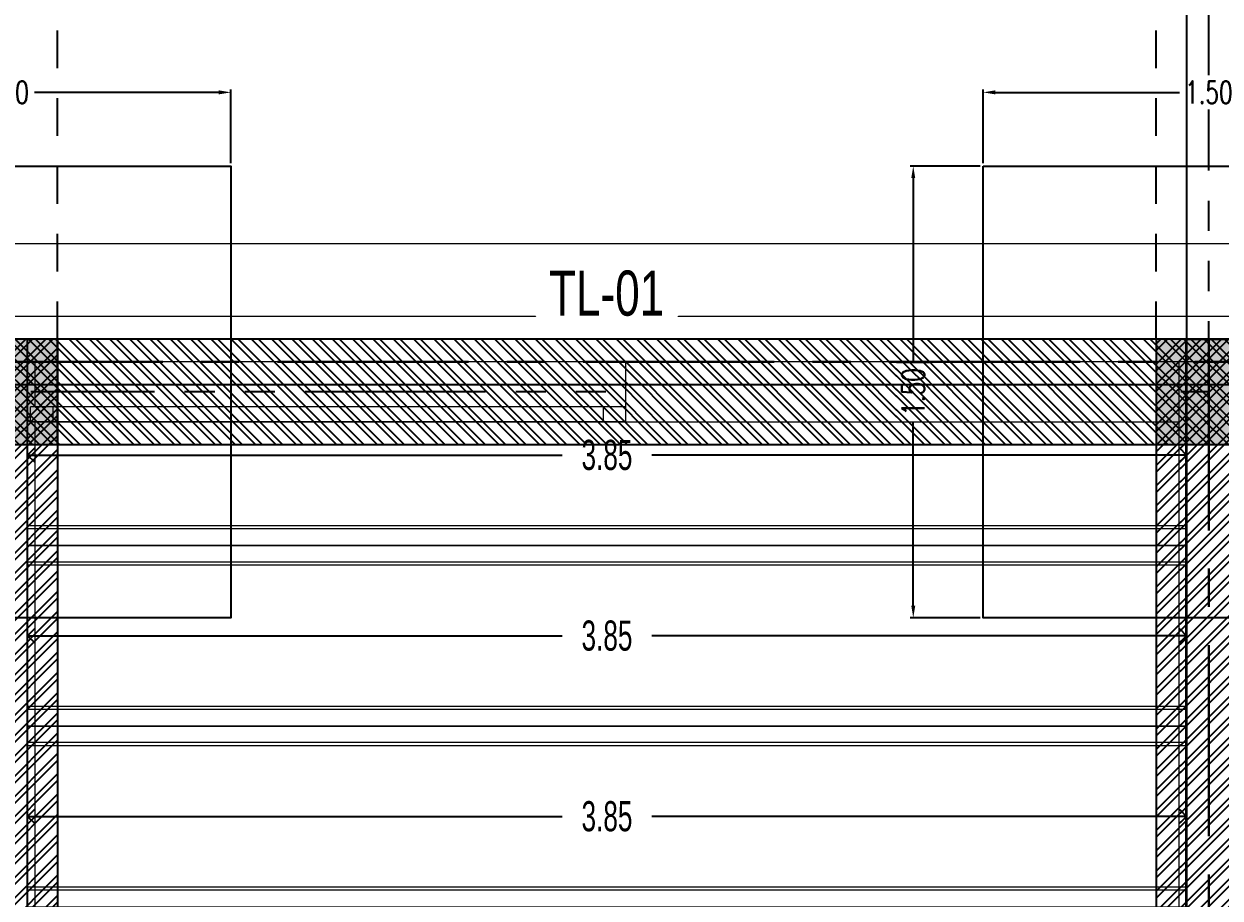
# Model space of a CAD drawing. Header units: millimetres. Extents: x 2248 to 2332, y 0 to 1240.
# Drawn here: x 2261.782 to 2265.757, y 1187.988 to 1190.892 of the extents above; entities that cross this region are included whole.
import ezdxf
from ezdxf.enums import TextEntityAlignment as Align

# ---------------------------------------------------------------- set-up
doc = ezdxf.new("R2010")
doc.units = ezdxf.units.MM
doc.set_wipeout_variables(frame=1)
for name, pattern in [('CENTERX2', [101.6, 63.5, -12.7, 12.7, -12.7]), ('CONTINUA', [0]), ('HIDDEN2', [0.1875, 0.125, -0.0625]), ('Xref_Arq. PB$0$Wipeout_Contour', [1, 0, -1]), ('Xref_Cimentación$0$HIDDEN', [0.375, 0.25, -0.125]), ('Xref_Cimentación$0$Xr-Muroscontencion$0$HIDDEN', [0.375, 0.25, -0.125]), ('Xref_Ejes$0$ACAD_ISO05W100', [33, 24, -3, 0, -3, 0, -3])]:
    doc.linetypes.add(name, pattern=pattern)
doc.layers.get('Defpoints').update_dxf_attribs({"color": 8})
for name, color, linetype, lineweight in [('02-MAKROS', 202, 'Continuous', 0), ('02-MAKROS COMP', 212, 'Continuous', 0), ('02-MAKROS-COTAS', 1, 'Continuous', 0), ('e-cadena', 6, 'CENTERX2', 30), ('SECC. NERVADURA', 7, 'Continuous', 20), ('Xref_Arq. PB$0$Estructura - Forjados_Pluma_Nº__1', 7, 'Continuous', 13), ('Xref_Arq. PB$0$Estructura - Muros_Pluma_Nº__1', 7, 'Continuous', 13), ('Xref_Arq. PB$0$Ventanas ArchiCAD_Pluma_Nº__1', 7, 'Continuous', 13), ('Xref_Arq. PB$0$Ventanas ArchiCAD_Pluma_Nº__23', 7, 'Continuous', 18)]:
    doc.layers.add(name, color=color, linetype=linetype, lineweight=lineweight)
for name, color, linetype in [('Xref_Arq. PB$0$Estructura - Forjados', 7, 'Continuous'), ('Xref_Arq. PB$0$Estructura - Muros', 7, 'Continuous'), ('Xref_Arq. PB$0$Ventanas ArchiCAD', 7, 'Continuous'), ('Xref_Cimentación$0$00-ZA', 2, 'Continuous'), ('Xref_Cimentación$0$Cerramiento', 11, 'Continuous'), ('Xref_Cimentación$0$VIGA', 3, 'Continuous'), ('Xref_Cimentación$0$Xref_Pedestales$0$COLUM. PB', 140, 'Continuous'), ('Xref_Ejes$0$00-EJES', 1, 'Xref_Ejes$0$ACAD_ISO05W100')]:
    doc.layers.add(name, color=color, linetype=linetype)
doc.layers.add('Xref_Arq. PB$0$Ventanas ArchiCAD_Pluma_Nº__3', color=7, linetype='Continuous', lineweight=18, true_color=0xff6600)
doc.styles.add('DIM2', font='archtitl.shx', dxfattribs={"width": 0.65})
doc.styles.add('Xref_Cimentación$0$ARIAL', font='arial.ttf', dxfattribs={"height": 2})
doc.styles.add('Xref_Cimentación$0$ROMANS', font='romans.shx', dxfattribs={"width": 0.75})
doc.styles.add('Xref_Cimentación$0$Xr-Muroscontencion$0$Romans', font='romans.shx', dxfattribs={"width": 0.7})
doc.dimstyles.new('Copy of DIM-GRAL', dxfattribs={"dimscale": 0, "dimtxt": 0.1, "dimasz": 0.05, "dimexe": 0.1, "dimexo": 0.1, "dimgap": 0.05, "dimtad": 0, "dimzin": 0, "dimdsep": 46, "dimtxsty": 'DIM2', "dimblk": 'OPEN90', "dimcen": 0.1, "dimclrd": 1, "dimclre": 8, "dimclrt": 6, "dimadec": 0, "dimazin": 0, "dimtfac": 1, "dimtmove": 0, "dimatfit": 1, "dimldrblk": 'OPEN90', "dimfxl": 1, "dimtolj": 1, "dimtzin": 0, "dimarcsym": 0})
doc.dimstyles.new('Xref_Cimentación$0$Xr-Muroscontencion$0$D20', dxfattribs={"dimtxt": 0.05, "dimasz": 0.04, "dimexe": 0.01, "dimexo": 0.01, "dimgap": 0.01, "dimtad": 0, "dimdec": 3, "dimzin": 1, "dimdsep": 46, "dimtxsty": 'Xref_Cimentación$0$Xr-Muroscontencion$0$Romans', "dimcen": 2.5, "dimclrd": 1, "dimclre": 8, "dimclrt": 7, "dimadec": 0, "dimazin": 0, "dimtfac": 1, "dimtdec": 3, "dimtmove": 1, "dimatfit": 1, "dimfxl": 1, "dimtfill": 1, "dimarcsym": 0})

# ---------------------------------------------------------------- blocks, each defined once
blk = doc.blocks.new('Xref_Ejes')
at = {"layer": 'Xref_Ejes$0$00-EJES', "ltscale": 0.025}
for p, q in [((12, -8.9568), (12, 12.9873)), ((24.9967, 9.0084), (-5, 9.0084))]:
    blk.add_line(p, q, dxfattribs=at)
blk = doc.blocks.new('Xref_Arq. PB$0$Forjado_1', base_point=(9.6104, 18.2739))
at = {"layer": 'Xref_Arq. PB$0$Estructura - Forjados_Pluma_Nº__1', "linetype": 'Continuous', "flags": 128}
blk.add_lwpolyline([(9.6104, 18.2739), (9.6104, 8.6612), (-7.0825, 8.6612), (-7.0825, 18.2739)], close=True, dxfattribs=at)
blk = doc.blocks.new('Xref_Arq. PB$0$Forjado_2', base_point=(-11.0804, 18.5154))
at = {"layer": 'Xref_Arq. PB$0$Estructura - Forjados_Pluma_Nº__1', "linetype": 'Continuous', "flags": 128}
blk.add_lwpolyline([(-11.0804, 18.5154), (10.7361, 18.5154), (10.7514, 7.6041), (-11.0804, 7.6041)], close=True, dxfattribs=at)
blk = doc.blocks.new('Xref_Arq. PB$0$Ventana 17_4')
at = {"layer": 'Xref_Arq. PB$0$Ventanas ArchiCAD_Pluma_Nº__1', "linetype": 'Continuous'}
for p, q in [((-0.9886, -0.05), (-0.9886, 0)), ((0.9886, -0.05), (0.9886, 0))]:
    blk.add_line(p, q, dxfattribs=at)
at = {"layer": 'Xref_Arq. PB$0$Ventanas ArchiCAD_Pluma_Nº__23', "linetype": 'Continuous'}
for p, q in [((-0.9886, 0), (-0.9136, 0)), ((-0.9136, 0), (-0.9136, -0.05)), ((0.9136, -0.05), (0.9136, 0)), ((0.9136, 0), (0.9886, 0)), ((-0.9136, -0.05), (-0.9886, -0.05)), ((0.9886, -0.05), (0.9136, -0.05))]:
    blk.add_line(p, q, dxfattribs=at)
at = {"layer": 'Xref_Arq. PB$0$Ventanas ArchiCAD_Pluma_Nº__3', "linetype": 'Continuous'}
for p, q in [((-0.9886, 0.15), (0.9886, 0.15)), ((-0.9136, 0), (0.9136, 0)), ((-0.9886, -0.05), (0.9886, -0.05)), ((0.9136, -0.05), (-0.9136, -0.05))]:
    blk.add_line(p, q, dxfattribs=at)
blk = doc.blocks.new('Xref_Arq. PB$0$Muro_12', base_point=(-6.6046, 17.9223))
at = {"color": 254, "linetype": 'Xref_Arq. PB$0$Wipeout_Contour', "lineweight": 0, "ltscale": 72.907633}
blk.add_wipeout([(-2.5697, 18.1223), (-2.7697, 18.1223), (-2.7697, 17.9223), (-2.5697, 17.9223)], dxfattribs=at).dxf.layer = 'Xref_Arq. PB$0$Estructura - Muros'
at = {"color": 254, "linetype": 'Xref_Arq. PB$0$Wipeout_Contour', "lineweight": 0, "ltscale": 89.943831}
blk.add_wipeout([(-0.5925, 17.9223), (1.2519, 17.9223), (1.2519, 18.1223), (-0.5925, 18.1223), (-0.5925, 17.9723)], dxfattribs=at).dxf.layer = 'Xref_Arq. PB$0$Estructura - Muros'
at = {"layer": 'Xref_Arq. PB$0$Estructura - Muros_Pluma_Nº__1', "linetype": 'Continuous'}
for p, q in [((-2.5546, 17.9723), (-2.5546, 18.1223)), ((-0.5925, 17.9723), (-0.5925, 18.1223)), ((1.2454, 18.1223), (1.2454, 17.9223)), ((-2.5697, 17.9223), (-2.5697, 17.9723)), ((-0.5925, 17.9223), (-0.5925, 17.9723))]:
    blk.add_line(p, q, dxfattribs=at)
at = {"layer": 'Xref_Arq. PB$0$Estructura - Muros_Pluma_Nº__1', "linetype": 'Continuous', "flags": 128}
for points in [[(-2.5697, 18.1223), (-4.2027, 18.1223)], [(3.2783, 18.1223), (-0.5925, 18.1223)], [(-0.5925, 17.9223), (1.2454, 17.9223)]]:
    blk.add_lwpolyline(points, dxfattribs=at)
at = {"layer": 'Xref_Arq. PB$0$Ventanas ArchiCAD', "color": 251, "linetype": 'Continuous', "lineweight": 13, "true_color": 0x6a6a6a, "xscale": -1}
blk.add_blockref('Xref_Arq. PB$0$Ventana 17_4', (-1.5811, 17.9723), dxfattribs=at)
blk = doc.blocks.new('Xref_Arq. PB$0$Muro_18', base_point=(1.2519, 17.9223))
at = {"color": 254, "linetype": 'Xref_Arq. PB$0$Wipeout_Contour', "lineweight": 0, "ltscale": 61.650485}
blk.add_wipeout([(1.4519, 17.9223), (1.2519, 17.9223), (1.2519, 12.7788), (1.4519, 12.7789)], dxfattribs=at).dxf.layer = 'Xref_Arq. PB$0$Estructura - Muros'
at = {"layer": 'Xref_Arq. PB$0$Estructura - Muros_Pluma_Nº__1', "linetype": 'Continuous', "flags": 128}
blk.add_lwpolyline([(1.2454, 17.9223), (1.2454, 15.1619)], dxfattribs=at)
blk = doc.blocks.new('Xref_Arq. PB$0$Muro_20', base_point=(-2.7697, 17.9223))
at = {"color": 254, "linetype": 'Xref_Arq. PB$0$Wipeout_Contour', "lineweight": 0, "ltscale": 58.19493}
blk.add_wipeout([(-2.7697, 17.9223), (-2.7697, 10.5762), (-2.5697, 10.5762), (-2.5697, 17.9223)], dxfattribs=at).dxf.layer = 'Xref_Arq. PB$0$Estructura - Muros'
at = {"layer": 'Xref_Arq. PB$0$Estructura - Muros_Pluma_Nº__1', "linetype": 'Continuous', "flags": 128}
blk.add_lwpolyline([(-2.5546, 15.1619), (-2.5546, 17.9223)], dxfattribs=at)
blk = doc.blocks.new('Xref_Arq. PB')
at = {"layer": 'Xref_Arq. PB$0$Estructura - Forjados', "linetype": 'Continuous'}
for name, p in [('Xref_Arq. PB$0$Forjado_2', (-0.4258, 9.5015)), ('Xref_Arq. PB$0$Forjado_1', (20.265, 9.26))]:
    blk.add_blockref(name, p, dxfattribs=at)
at = {"layer": 'Xref_Arq. PB$0$Estructura - Muros'}
blk.add_blockref('Xref_Arq. PB$0$Muro_12', (4.0501, 8.9084), dxfattribs=at)
for name, p in [('Xref_Arq. PB$0$Muro_20', (7.8849, 8.9084)), ('Xref_Arq. PB$0$Muro_18', (11.9066, 8.9084))]:
    blk.add_blockref(name, p, dxfattribs=at)
blk = doc.blocks.new('*U115')
at = {"ltscale": 0.025, "true_color": 0x636466}
h = blk.add_hatch(color=251, dxfattribs=at)
h.dxf.hatch_style = 1
h.paths.add_polyline_path([(-0.125, -0.075), (0.225, -0.075), (0.225, 0.275), (-0.125, 0.275)])
at = {"color": 251, "linetype": 'ByBlock', "ltscale": 0.025, "true_color": 0x636466}
blk.add_lwpolyline([(-0.125, -0.075), (0.225, -0.075), (0.225, 0.275), (-0.125, 0.275)], close=True, dxfattribs=at)
blk = doc.blocks.new('Xref_Cimentación$0$Xref_Pedestales')
at = {"layer": 'Xref_Cimentación$0$Xref_Pedestales$0$COLUM. PB', "ltscale": 0.025}
for p in [(7.9495, 8.9084), (11.9495, 8.9084)]:
    blk.add_blockref('*U115', p, dxfattribs=at)
blk = doc.blocks.new('*D144')
at = {"layer": 'Defpoints', "color": 0, "transparency": 16777216}
for p in [(8.75, 10.0032), (7.25, 9.7584), (8.75, 9.7584)]:
    blk.add_point(p, dxfattribs=at)
at = {"layer": 'Xref_Cimentación$0$00-ZA', "color": 8, "linetype": 'Xref_Cimentación$0$Xr-Muroscontencion$0$HIDDEN', "lineweight": -2, "transparency": 16777216}
for p, q in [((7.25, 9.7684), (7.25, 10.0132)), ((8.75, 9.7684), (8.75, 10.0132))]:
    blk.add_line(p, q, dxfattribs=at)
at = {"layer": 'Xref_Cimentación$0$00-ZA', "color": 1, "lineweight": -2, "transparency": 16777216}
for p, q in [((7.29, 10.0032), (7.9138, 10.0032)), ((8.71, 10.0032), (8.0862, 10.0032))]:
    blk.add_line(p, q, dxfattribs=at)
at = {"layer": 'Xref_Cimentación$0$00-ZA', "color": 1, "transparency": 16777216}
for points in [[(7.29, 10.0098), (7.29, 9.9965), (7.25, 10.0032)], [(8.71, 10.0098), (8.71, 9.9965), (8.75, 10.0032)]]:
    blk.add_solid(points, dxfattribs=at)
at = {"layer": 'Xref_Cimentación$0$00-ZA', "color": 7, "transparency": 16777216, "insert": (8, 10.0032), "char_height": 0.075, "attachment_point": 5, "style": 'Xref_Cimentación$0$Xr-Muroscontencion$0$Romans', "bg_fill": 3, "box_fill_scale": 1.25, "bg_fill_color": 256, "bg_fill_true_color": 13158600, "bg_fill_transparency": 0}
blk.add_mtext('1.50', dxfattribs=at)
blk = doc.blocks.new('*D126')
at = {"layer": 'Defpoints', "color": 0, "transparency": 16777216}
for p in [(11.25, 9.7584), (11.0177, 8.2584), (11.25, 8.2584)]:
    blk.add_point(p, dxfattribs=at)
at = {"layer": 'Xref_Cimentación$0$00-ZA', "color": 8, "linetype": 'Xref_Cimentación$0$Xr-Muroscontencion$0$HIDDEN', "lineweight": -2, "transparency": 16777216}
for p, q in [((11.24, 9.7584), (11.0077, 9.7584)), ((11.24, 8.2584), (11.0077, 8.2584))]:
    blk.add_line(p, q, dxfattribs=at)
at = {"layer": 'Xref_Cimentación$0$00-ZA', "color": 1, "lineweight": -2, "transparency": 16777216}
for p, q in [((11.0177, 9.7184), (11.0177, 9.0946)), ((11.0177, 8.2984), (11.0177, 8.9221))]:
    blk.add_line(p, q, dxfattribs=at)
at = {"layer": 'Xref_Cimentación$0$00-ZA', "color": 1, "transparency": 16777216}
for points in [[(11.0111, 9.7184), (11.0244, 9.7184), (11.0177, 9.7584)], [(11.0111, 8.2984), (11.0244, 8.2984), (11.0177, 8.2584)]]:
    blk.add_solid(points, dxfattribs=at)
at = {"layer": 'Xref_Cimentación$0$00-ZA', "color": 7, "transparency": 16777216, "insert": (11.0177, 9.0084), "char_height": 0.075, "attachment_point": 5, "rotation": 90, "style": 'Xref_Cimentación$0$Xr-Muroscontencion$0$Romans', "bg_fill": 3, "box_fill_scale": 1.25, "bg_fill_color": 256, "bg_fill_true_color": 13158600, "bg_fill_transparency": 0}
blk.add_mtext('1.50', dxfattribs=at)
blk = doc.blocks.new('*D127')
at = {"layer": 'Defpoints', "color": 0, "transparency": 16777216}
for p in [(12.75, 10.0032), (11.25, 9.7584), (12.75, 9.7584)]:
    blk.add_point(p, dxfattribs=at)
at = {"layer": 'Xref_Cimentación$0$00-ZA', "color": 8, "linetype": 'Xref_Cimentación$0$Xr-Muroscontencion$0$HIDDEN', "lineweight": -2, "transparency": 16777216}
for p, q in [((11.25, 9.7684), (11.25, 10.0132)), ((12.75, 9.7684), (12.75, 10.0132))]:
    blk.add_line(p, q, dxfattribs=at)
at = {"layer": 'Xref_Cimentación$0$00-ZA', "color": 1, "lineweight": -2, "transparency": 16777216}
for p, q in [((11.29, 10.0032), (11.9138, 10.0032)), ((12.71, 10.0032), (12.0862, 10.0032))]:
    blk.add_line(p, q, dxfattribs=at)
at = {"layer": 'Xref_Cimentación$0$00-ZA', "color": 1, "transparency": 16777216}
for points in [[(11.29, 10.0098), (11.29, 9.9965), (11.25, 10.0032)], [(12.71, 10.0098), (12.71, 9.9965), (12.75, 10.0032)]]:
    blk.add_solid(points, dxfattribs=at)
at = {"layer": 'Xref_Cimentación$0$00-ZA', "color": 7, "transparency": 16777216, "insert": (12, 10.0032), "char_height": 0.075, "attachment_point": 5, "style": 'Xref_Cimentación$0$Xr-Muroscontencion$0$Romans', "bg_fill": 3, "box_fill_scale": 1.25, "bg_fill_color": 256, "bg_fill_true_color": 13158600, "bg_fill_transparency": 0}
blk.add_mtext('1.50', dxfattribs=at)
blk = doc.blocks.new('*U116')
at = {"layer": 'Xref_Cimentación$0$VIGA', "ltscale": 0.025, "transparency": 33554559}
h = blk.add_hatch(dxfattribs=at)
h.set_pattern_fill('ANSI32', color=250, scale=0.005, angle=-90)
h.set_pattern_definition([(315, (14.226727, 0.2), (0.03367596, 0.03367596), []), (315, (14.226727, 0.17755), (0.03367596, 0.03367596), [])])
h.paths.add_polyline_path([(15.9967, 0.275), (-0.35, 0.275), (-0.35, -0.075), (15.9967, -0.075)])
at = {"layer": 'Xref_Cimentación$0$VIGA', "ltscale": 0.025}
for p, q in [((15.9967, 0.275), (-0.35, 0.275)), ((-0.35, -0.075), (15.9967, -0.075))]:
    blk.add_line(p, q, dxfattribs=at)
at = {"layer": 'Defpoints', "color": 30, "ltscale": 0.025, "style": 'Xref_Cimentación$0$ROMANS', "width": 0.7, "flags": 2}
blk.add_attdef('ANCHO', text='', height=0.03, rotation=270, dxfattribs=at).set_placement((15.5707, 0.2), align=Align.MIDDLE_CENTER)
blk.add_attdef('LONGITUD', text='', height=0.05, dxfattribs=at).set_placement((0.225, 0.2), align=Align.MIDDLE_CENTER)
at = {"layer": 'Xref_Cimentación$0$VIGA', "ltscale": 0.025, "style": 'Xref_Cimentación$0$ARIAL', "width": 0.7, "flags": 8}
blk.add_attdef('V-00', text='', height=0.15, dxfattribs=at).set_placement((5.8238, 0.428), align=Align.MIDDLE_CENTER)
at = {"color": 8, "linetype": 'Xref_Cimentación$0$HIDDEN'}
blk.add_wipeout([(5.5875, 0.5025), (5.6, 0.515), (6.05, 0.515), (6.0625, 0.5025), (6.0625, 0.3525), (6.05, 0.34), (5.6, 0.34), (5.5875, 0.3525)], dxfattribs=at).dxf.layer = 'Defpoints'
blk = doc.blocks.new('*U118')
at = {"layer": 'Xref_Cimentación$0$VIGA', "ltscale": 0.025, "transparency": 33554559}
h = blk.add_hatch(dxfattribs=at)
h.set_pattern_fill('ANSI32', color=250, scale=0.005, angle=-90)
h.set_pattern_definition([(315, (7.2384, 0.2), (0.03367596, 0.03367596), []), (315, (7.2384, 0.17755), (0.03367596, 0.03367596), [])])
h.paths.add_polyline_path([(9.0084, 0.275), (-0.35, 0.275), (-0.35, -0.075), (9.0084, -0.075)])
at = {"layer": 'Defpoints', "ltscale": 0.025}
blk.add_line((8.6584, 0.275), (8.6584, -0.075), dxfattribs=at)
at = {"layer": 'Xref_Cimentación$0$VIGA', "ltscale": 0.025}
for p, q in [((9.0084, 0.275), (-0.35, 0.275)), ((9.0084, -0.075), (9.0084, 0.275)), ((-0.35, -0.075), (9.0084, -0.075))]:
    blk.add_line(p, q, dxfattribs=at)
at = {"layer": 'Defpoints', "color": 30, "ltscale": 0.025, "style": 'Xref_Cimentación$0$ROMANS', "width": 0.7, "flags": 2}
blk.add_attdef('ANCHO', text='', height=0.03, rotation=270, dxfattribs=at).set_placement((8.5823, 0.2), align=Align.MIDDLE_CENTER)
blk.add_attdef('LONGITUD', text='', height=0.05, dxfattribs=at).set_placement((0.225, 0.2), align=Align.MIDDLE_CENTER)
at = {"layer": 'Xref_Cimentación$0$VIGA', "ltscale": 0.025, "style": 'Xref_Cimentación$0$ARIAL', "width": 0.7, "flags": 8}
blk.add_attdef('V-00', text='', height=0.15, dxfattribs=at).set_placement((4.328, 0.428), align=Align.MIDDLE_CENTER)
blk = doc.blocks.new('_Open90')
at = {"color": 0, "linetype": 'ByBlock', "lineweight": -2}
for p, q in [((0, 0), (-1, 0)), ((-0.5, 0.5), (0, 0)), ((0, 0), (-0.5, -0.5))]:
    blk.add_line(p, q, dxfattribs=at)
blk = doc.blocks.new('*D484')
at = {"layer": 'Defpoints', "color": 0, "lineweight": -2, "transparency": 16777216}
for p in [(2265.645, 1197.0001), (2265.645, 0.3991), (2261.7945, 0)]:
    blk.add_point(p, dxfattribs=at)
at = {"layer": 'SECC. NERVADURA', "color": 8, "lineweight": -2, "transparency": 16777216}
for p, q in [((2265.645, 1196.9001), (2265.645, 0.2991)), ((2261.7945, 0.1), (2261.7945, 0.4991))]:
    blk.add_line(p, q, dxfattribs=at)
at = {"layer": 'SECC. NERVADURA', "color": 1, "lineweight": -2, "transparency": 16777216}
for p, q in [((2261.8445, 0.3991), (2263.5707, 0.3991)), ((2265.595, 0.3991), (2263.8688, 0.3991))]:
    blk.add_line(p, q, dxfattribs=at)
at = {"layer": 'SECC. NERVADURA', "color": 1, "lineweight": -2, "transparency": 16777216, "xscale": 0.05, "yscale": 0.05, "zscale": 0.05, "rotation": 180}
blk.add_blockref('_Open90', (2261.7945, 0.3991), dxfattribs=at)
at = {"layer": 'SECC. NERVADURA', "color": 1, "lineweight": -2, "transparency": 16777216, "xscale": 0.05, "yscale": 0.05, "zscale": 0.05}
blk.add_blockref('_Open90', (2265.645, 0.3991), dxfattribs=at)
at = {"layer": 'SECC. NERVADURA', "color": 6, "lineweight": -2, "transparency": 16777216, "insert": (2263.7198, 0.3991), "char_height": 0.1, "attachment_point": 5, "style": 'DIM2'}
blk.add_mtext('\\A1;3.85', dxfattribs=at)
blk = doc.blocks.new('*D632')
at = {"layer": '02-MAKROS-COTAS', "color": 1, "lineweight": -2, "transparency": 16777216}
for p, q in [((2261.844, 1189.4595), (2263.5705, 1189.4595)), ((2265.595, 1189.4595), (2263.8685, 1189.4595))]:
    blk.add_line(p, q, dxfattribs=at)
at = {"layer": 'Defpoints', "color": 0, "lineweight": -2, "transparency": 16777216}
for p in [(2261.794, 1189.4595), (2265.645, 1189.4595), (2265.645, 1189.4595)]:
    blk.add_point(p, dxfattribs=at)
at = {"layer": '02-MAKROS-COTAS', "color": 1, "lineweight": -2, "transparency": 16777216, "xscale": 0.05, "yscale": 0.05, "zscale": 0.05, "rotation": 180}
blk.add_blockref('_Open90', (2261.794, 1189.4595), dxfattribs=at)
at = {"layer": '02-MAKROS-COTAS', "color": 1, "lineweight": -2, "transparency": 16777216, "xscale": 0.05, "yscale": 0.05, "zscale": 0.05}
blk.add_blockref('_Open90', (2265.645, 1189.4595), dxfattribs=at)
at = {"layer": '02-MAKROS-COTAS', "color": 6, "transparency": 16777216, "insert": (2263.7195, 1189.4595), "char_height": 0.1, "attachment_point": 5, "style": 'DIM2'}
blk.add_mtext('\\A1;3.85', dxfattribs=at)
blk = doc.blocks.new('*D634')
at = {"layer": '02-MAKROS-COTAS', "color": 1, "lineweight": -2, "transparency": 16777216}
for p, q in [((2261.844, 1188.8595), (2263.5705, 1188.8595)), ((2265.595, 1188.8595), (2263.8685, 1188.8595))]:
    blk.add_line(p, q, dxfattribs=at)
at = {"layer": 'Defpoints', "color": 0, "lineweight": -2, "transparency": 16777216}
for p in [(2261.794, 1188.8595), (2265.645, 1188.8595), (2265.645, 1188.8595)]:
    blk.add_point(p, dxfattribs=at)
at = {"layer": '02-MAKROS-COTAS', "color": 1, "lineweight": -2, "transparency": 16777216, "xscale": 0.05, "yscale": 0.05, "zscale": 0.05, "rotation": 180}
blk.add_blockref('_Open90', (2261.794, 1188.8595), dxfattribs=at)
at = {"layer": '02-MAKROS-COTAS', "color": 1, "lineweight": -2, "transparency": 16777216, "xscale": 0.05, "yscale": 0.05, "zscale": 0.05}
blk.add_blockref('_Open90', (2265.645, 1188.8595), dxfattribs=at)
at = {"layer": '02-MAKROS-COTAS', "color": 6, "transparency": 16777216, "insert": (2263.7195, 1188.8595), "char_height": 0.1, "attachment_point": 5, "style": 'DIM2'}
blk.add_mtext('\\A1;3.85', dxfattribs=at)
blk = doc.blocks.new('*D635')
at = {"layer": '02-MAKROS-COTAS', "color": 1, "lineweight": -2, "transparency": 16777216}
for p, q in [((2261.844, 1188.2595), (2263.5705, 1188.2595)), ((2265.595, 1188.2595), (2263.8685, 1188.2595))]:
    blk.add_line(p, q, dxfattribs=at)
at = {"layer": 'Defpoints', "color": 0, "lineweight": -2, "transparency": 16777216}
for p in [(2261.794, 1188.2595), (2265.645, 1188.2595), (2265.645, 1188.2595)]:
    blk.add_point(p, dxfattribs=at)
at = {"layer": '02-MAKROS-COTAS', "color": 1, "lineweight": -2, "transparency": 16777216, "xscale": 0.05, "yscale": 0.05, "zscale": 0.05, "rotation": 180}
blk.add_blockref('_Open90', (2261.794, 1188.2595), dxfattribs=at)
at = {"layer": '02-MAKROS-COTAS', "color": 1, "lineweight": -2, "transparency": 16777216, "xscale": 0.05, "yscale": 0.05, "zscale": 0.05}
blk.add_blockref('_Open90', (2265.645, 1188.2595), dxfattribs=at)
at = {"layer": '02-MAKROS-COTAS', "color": 6, "transparency": 16777216, "insert": (2263.7195, 1188.2595), "char_height": 0.1, "attachment_point": 5, "style": 'DIM2'}
blk.add_mtext('\\A1;3.85', dxfattribs=at)
blk = doc.blocks.new('Xref_Cimentación')
at = {"layer": 'Xref_Cimentación$0$00-ZA'}
for points in [[(7.25, 9.7584), (8.75, 9.7584), (8.75, 8.2584), (7.25, 8.2584), (7.25, 9.7584)], [(11.25, 9.7584), (12.75, 9.7584), (12.75, 8.2584), (11.25, 8.2584), (11.25, 9.7584)]]:
    blk.add_lwpolyline(points, dxfattribs=at)
at = {"layer": 'Xref_Cimentación$0$Cerramiento'}
blk.add_blockref('Xref_Cimentación$0$Xref_Pedestales', (0, 0), dxfattribs=at)
at = {"layer": 'Xref_Cimentación$0$00-ZA'}
dim = blk.add_linear_dim(base=(8.75, 10.0032), p1=(7.25, 9.7584), p2=(8.75, 9.7584), dimstyle='Xref_Cimentación$0$Xr-Muroscontencion$0$D20', override={"dimtxt": 0.075, "dimdec": 2}, dxfattribs=at)
dim.commit()
dim.dimension.update_dxf_attribs({"geometry": '*D144', "text_midpoint": (8, 10.0032)})
dim = blk.add_linear_dim(base=(11.0177, 8.2584), p1=(11.25, 9.7584), p2=(11.25, 8.2584), angle=90, dimstyle='Xref_Cimentación$0$Xr-Muroscontencion$0$D20', override={"dimtxt": 0.075, "dimdec": 2}, dxfattribs=at)
dim.commit()
dim.dimension.update_dxf_attribs({"geometry": '*D126', "text_midpoint": (11.0177, 9.0084)})
at = {"ltscale": 0.025}
ref = blk.add_blockref('*U116', (4.175, 8.9084), dxfattribs=at)
ref.add_attrib('V-00', 'TL-01', dxfattribs={"layer": 'Xref_Cimentación$0$VIGA', "ltscale": 0.025, "height": 0.15, "style": 'Xref_Cimentación$0$ARIAL', "width": 0.7}).set_placement((9.9988, 9.3364), align=Align.MIDDLE_CENTER)
at = {"layer": 'Xref_Cimentación$0$00-ZA'}
dim = blk.add_linear_dim(base=(12.75, 10.0032), p1=(11.25, 9.7584), p2=(12.75, 9.7584), dimstyle='Xref_Cimentación$0$Xr-Muroscontencion$0$D20', override={"dimtxt": 0.075, "dimdec": 2}, dxfattribs=at)
dim.commit()
dim.dimension.update_dxf_attribs({"geometry": '*D127', "text_midpoint": (12, 10.0032)})
at = {"ltscale": 0.025, "rotation": 90}
for p in [(8.1, 0.175), (12.1, 0.175)]:
    blk.add_blockref('*U118', p, dxfattribs=at)

msp = doc.modelspace()

# ---------------------------------------------------------------- block references
msp.add_blockref('Xref_Ejes', (2253.7195, 1180.6611))

# ---------------------------------------------------------------- next in the draw order: block references
msp.add_blockref('Xref_Arq. PB', (2253.7195, 1180.6611))

# ---------------------------------------------------------------- next in the draw order: block references
msp.add_blockref('Xref_Cimentación', (2253.7195, 1180.6611))

# ---------------------------------------------------------------- next in the draw order: linework, layer by layer
at = {"color": 2, "linetype": 'HIDDEN2', "lineweight": -2}
for p, q in [((2261.894, 1189.8445), (2261.894, 1196.7701)), ((2265.544, 1189.8445), (2265.544, 1196.7701))]:
    msp.add_line(p, q, dxfattribs=at)
at = {"layer": '02-MAKROS', "color": 102}
for points in [[(2265.645, 1189.1595), (2265.645, 1189.6945), (2261.794, 1189.6945), (2261.794, 1189.1595)], [(2265.645, 1188.5595), (2265.645, 1189.1595), (2261.794, 1189.1595), (2261.794, 1188.5595)], [(2265.645, 1187.9595), (2265.645, 1188.5595), (2261.794, 1188.5595), (2261.794, 1187.9595)]]:
    msp.add_lwpolyline(points, close=True, dxfattribs=at)
at = {"layer": '02-MAKROS COMP', "color": 122}
for p, q in [((2265.645, 1189.6945), (2261.794, 1189.6945)), ((2265.645, 1189.2245), (2261.794, 1189.2245)), ((2265.645, 1189.2145), (2261.794, 1189.2145)), ((2265.645, 1189.1045), (2261.794, 1189.1045)), ((2265.645, 1189.0945), (2261.794, 1189.0945)), ((2265.645, 1188.6245), (2261.794, 1188.6245)), ((2265.645, 1188.6145), (2261.794, 1188.6145)), ((2265.645, 1188.5045), (2261.794, 1188.5045)), ((2265.645, 1188.4945), (2261.794, 1188.4945)), ((2265.645, 1188.0245), (2261.794, 1188.0245)), ((2265.645, 1188.0145), (2261.794, 1188.0145))]:
    msp.add_line(p, q, dxfattribs=at)
at = {"layer": 'e-cadena', "lineweight": 30, "ltscale": 0.01}
for p, q in [((2265.7195, 1189.8445), (2265.7195, 1180.4861)), ((2257.5445, 1189.7695), (2273.9845, 1189.7695))]:
    msp.add_line(p, q, dxfattribs=at)
at = {"layer": 'e-cadena', "linetype": 'CONTINUA', "lineweight": -3, "ltscale": 0.01}
for points in [[(2273.8907, 1189.6945), (2273.8907, 1189.8445), (2257.5434, 1189.8445), (2257.5434, 1189.6945)], [(2261.644, 1180.4861), (2261.794, 1180.4861), (2261.794, 1189.8445), (2261.644, 1189.8445)]]:
    msp.add_lwpolyline(points, close=True, dxfattribs=at)
at = {"layer": 'e-cadena', "linetype": 'CONTINUA', "lineweight": 30, "ltscale": 0.01}
msp.add_lwpolyline([(2265.644, 1180.4861), (2265.794, 1180.4861), (2265.794, 1189.8445), (2265.644, 1189.8445)], close=True, dxfattribs=at)
at = {"layer": 'SECC. NERVADURA', "lineweight": -2}
msp.add_lwpolyline([(2261.644, 1183.8445), (2261.794, 1183.8445), (2261.794, 1189.8445), (2261.644, 1189.8445)], close=True, dxfattribs=at)

# ---------------------------------------------------------------- next in the draw order: dimensions: what is measured, and where the dimension line sits
at = {"layer": '02-MAKROS-COTAS'}
for base, p1, p2, picture, middle in [((2265.645, 1189.4595), (2261.794, 1189.4595), (2265.645, 1189.4595), '*D632', (2263.7195, 1189.4595)), ((2265.645, 1188.8595), (2261.794, 1188.8595), (2265.645, 1188.8595), '*D634', (2263.7195, 1188.8595)), ((2265.645, 1188.2595), (2261.794, 1188.2595), (2265.645, 1188.2595), '*D635', (2263.7195, 1188.2595))]:
    dim = msp.add_linear_dim(base=base, p1=p1, p2=p2, angle=180, dimstyle='Copy of DIM-GRAL', override={"dimscale": 1}, dxfattribs=at)
    dim.commit()
    dim.dimension.update_dxf_attribs({"geometry": picture, "text_midpoint": middle})
at = {"layer": 'SECC. NERVADURA', "lineweight": -2}
dim = msp.add_linear_dim(base=(2265.645, 0.3991), p1=(2261.7945, 0), p2=(2265.645, 1197.0001), dimstyle='Copy of DIM-GRAL', override={"dimscale": 1}, dxfattribs=at)
dim.commit()
dim.dimension.update_dxf_attribs({"geometry": '*D484', "text_midpoint": (2263.7198, 0.3991)})

doc.saveas('drawing.dxf')
